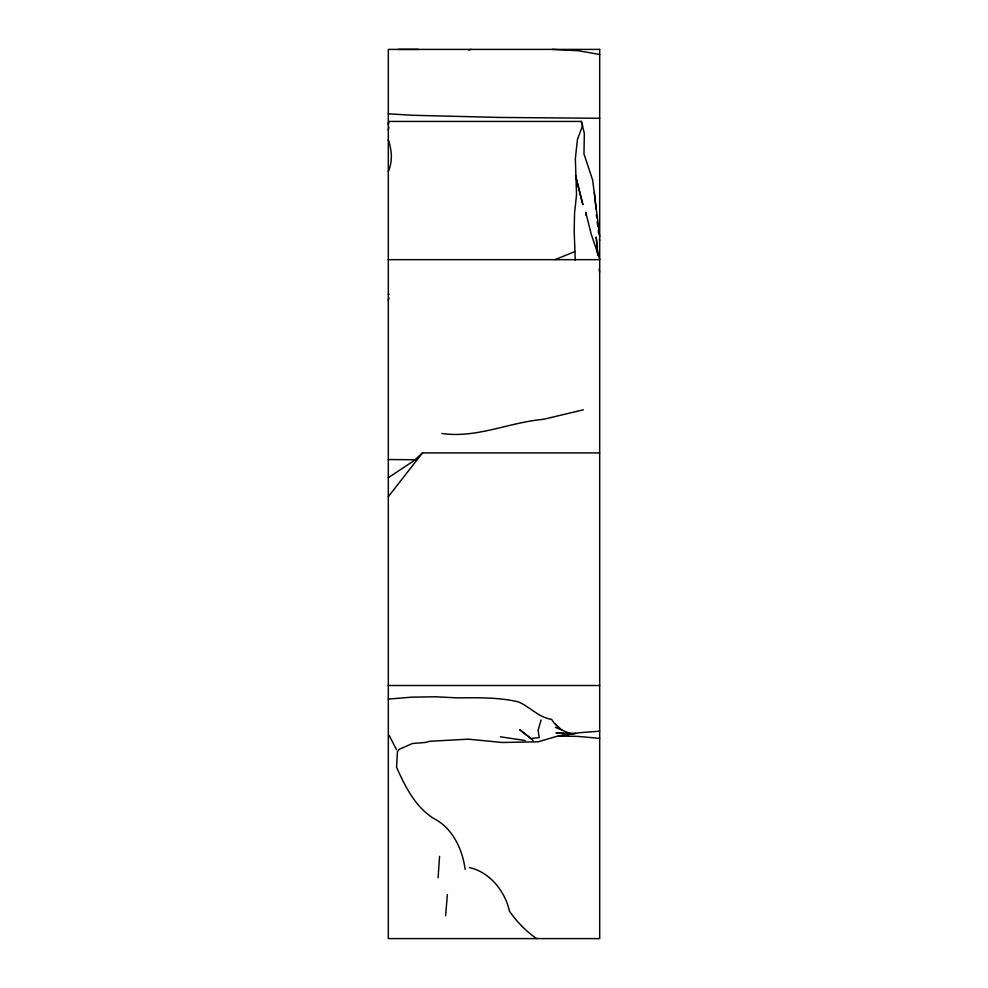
<?xml version="1.0" encoding="UTF-8"?>
<svg xmlns="http://www.w3.org/2000/svg" width="988" height="988" viewBox="0 0 988 988"><rect width="100%" height="100%" fill="white"/><g stroke="black" fill="none" stroke-linecap="round" stroke-linejoin="round"><path stroke-width="1.48" d="M465.126 869.354C462.582 849.606 452.702 828.092 433.917 818.595C415.158 806.838 405.278 786.695 396.546 767.219L397.46 751.522L399.263 749.299L412.391 743.507L425.495 742.457L429.891 741.272L468.275 739.172L502.299 742.494L538.225 741.79L557.8 736.06L577.461 736.369L599.691 738.357M438.092 877.776L439.561 856.361M445.637 915.753L447.354 894.572M388.309 130.07L388.84 127.156M388.309 124.957L388.741 122.611M388.309 300.797L388.877 297.82M541.103 720.03L538.102 730.268L539.25 737.628L531.025 738.468L519.676 729.638L533.112 740.469M575.275 260.4L574.189 231.451L574.547 213.198L576.547 194.648L575.349 158.759L577.424 139.506L582.574 125.612L581.339 121.438L388.951 121.438L388.309 122.883M388.309 171.48C392.755 161.612 391.89 149.917 388.309 139.864M388.309 496.692L422.444 452.924L599.691 452.924M422.444 452.924L414.145 460.593L388.309 477.698M554.997 259.671L574.843 251.582M583.426 409.798L543.437 419.32M468.584 50.042L471.041 49.4M543.19 419.369C509.005 422.345 476.512 438.561 441.784 433.473M599.691 731.169L579.314 732.738L558.121 736.171L575.856 733.405L555.985 732.849L563.605 733.652M418.27 49.4L398.349 49.4M388.309 699.084L411.934 697.158L435.399 696.787L457.259 697.849C477.661 697.738 498.409 697.158 518.379 701.888C529.914 706.704 538.509 717.436 551.539 719.338L554.54 723.537L562.11 730.218M416.899 459.729L388.309 459.556M388.309 259.671L599.691 259.671M388.309 685.511L599.691 685.511M599.691 118.288L498.977 117.436L412.935 115.275L388.309 113.83M552.218 49.4L577.98 50.697L599.691 54.451M525.196 740.518L500.373 736.789M388.309 294.041L389.037 294.251M469.436 867.612C489.838 872.021 505.016 891.238 509.425 911.109C516.86 921.928 525.912 931.042 536.558 938.6M555.392 727.366L570.076 733.516M559.492 728.909L555.552 724.068M389.186 735.43L396.484 749.645M599.358 239.528L599.691 240.442M599.691 259.214L591.195 234.119L585.723 212.235L586.02 215.298M575.473 175.321L582.908 204.775L575.93 177.173M581.339 121.438L584.34 133.343L583.97 153.906L592.664 180.125L599.691 236.799M596.32 214.631L596.678 217.57M597.209 221.954L597.752 226.351M598.283 230.747L598.642 233.674M594.418 192.524L596.06 209.086M597.95 255.349L596.221 237.046L597.74 255.299M599.247 269.069L599.543 272.12M599.691 49.4L388.309 49.4L388.309 938.6L599.691 938.6L599.691 49.4"/></g></svg>
